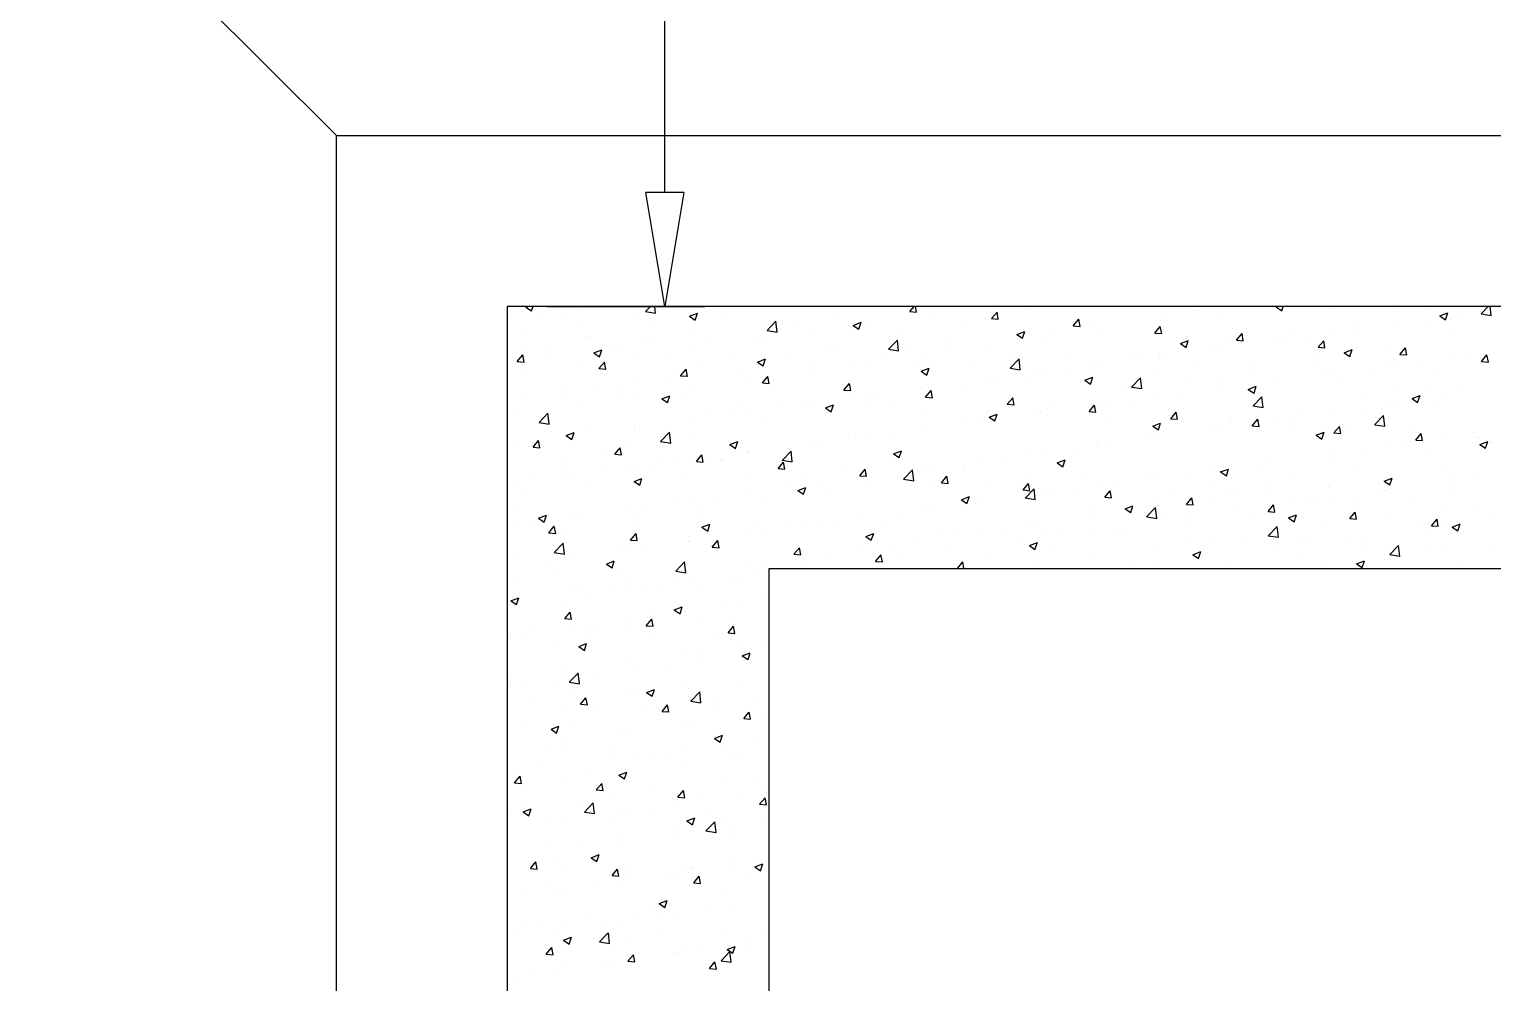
# Model space of a CAD drawing. Header units: millimetres. Extents: x 331487 to 517269, y 198509 to 399936.
# Drawn here: x 421155 to 422440, y 327115 to 327952 of the extents above; entities that cross this region are included whole.
import ezdxf

# ---------------------------------------------------------------- set-up
doc = ezdxf.new("R2010")
doc.units = ezdxf.units.MM
doc.header["$MEASUREMENT"] = 0
doc.layers.add('COLUMN', color=6, linetype='Continuous')
doc.layers.add('FOOTING', color=5, linetype='Continuous')

# ---------------------------------------------------------------- blocks, each defined once
blk = doc.blocks.new('_ClosedBlank')
at = {"color": 0, "linetype": 'ByBlock', "lineweight": -2}
for p, q in [((-1, 0.167), (0, 0)), ((-1, 0.167), (-1, -0.167)), ((0, 0), (-1, -0.167))]:
    blk.add_line(p, q, dxfattribs=at)

msp = doc.modelspace()

# ---------------------------------------------------------------- linework, layer by layer
at = {"layer": 'COLUMN'}
for p, q in [((426064.3, 327708.5), (421574.3, 327708.5)), ((421574.3, 327708.5), (421574.3, 324818.5)), ((421804.3, 324818.5), (421804.3, 327478.5)), ((421804.3, 327478.5), (423704.3, 327478.5))]:
    msp.add_line(p, q, dxfattribs=at)
at = {"layer": 'COLUMN', "color": 2, "linetype": 'Continuous'}
for p, q in [((421590.7, 327707.9), (421592.4, 327708.5)), ((421590.7, 327707.9), (421595.7, 327704.5)), ((421595.7, 327704.5), (421597, 327708.5)), ((421601.3, 327700.8), (421601.3, 327700.8)), ((421622.5, 327702.2), (421622.5, 327702.2)), ((421639.2, 327705.8), (421639.2, 327705.8)), ((421689.6, 327699.6), (421689.6, 327699.6)), ((421695.8, 327703.9), (421700.3, 327708.5)), ((421695.8, 327703.9), (421704.7, 327702.5)), ((421704.7, 327702.5), (421704, 327708.5)), ((421734.4, 327699.9), (421741.4, 327702.5)), ((421734.4, 327699.9), (421739.4, 327696.5)), ((421739.4, 327696.5), (421741.4, 327702.5)), ((421740.9, 327706.6), (421740.9, 327706.6)), ((421763.1, 327700.2), (421763.1, 327700.2)), ((421865, 327699.6), (421865, 327699.6)), ((421927.9, 327704), (421931.7, 327708.5)), ((421927.9, 327704), (421933.9, 327703.4)), ((421928.2, 327707.9), (421928.2, 327707.9)), ((421933.9, 327703.4), (421933, 327708.5)), ((421944, 327700.7), (421944, 327700.7)), ((421995.9, 327708.2), (421995.9, 327708.2)), ((421999.7, 327697.7), (422004.5, 327703.4)), ((422005.6, 327697.2), (422004.5, 327703.4)), ((422034.6, 327705.3), (422034.6, 327705.3)), ((422154, 327701.6), (422154, 327701.6)), ((422179, 327704.9), (422179, 327704.9)), ((422199.9, 327702.9), (422199.9, 327702.9)), ((422249.6, 327708.1), (422250.7, 327708.5)), ((422249.6, 327708.1), (422254.5, 327704.7)), ((422254.5, 327704.7), (422255.8, 327708.5)), ((422302, 327706.5), (422302, 327706.5)), ((422355.4, 327704.2), (422355.4, 327704.2)), ((422380.3, 327705.7), (422380.3, 327705.7)), ((422393.3, 327700.1), (422400.3, 327702.8)), ((422393.3, 327700.1), (422398.3, 327696.7)), ((422398.3, 327696.7), (422400.3, 327702.8)), ((422408.8, 327701.9), (422408.8, 327701.9)), ((422429.6, 327702), (422435.9, 327708.5)), ((422429.6, 327702), (422438.5, 327700.6)), ((422438.5, 327700.6), (422437.6, 327708.5)), ((421576.3, 327697.5), (421576.3, 327697.5)), ((421637.6, 327692.1), (421637.6, 327692.1)), ((421704.8, 327690.2), (421704.8, 327690.2)), ((421802.1, 327691.3), (421802.1, 327691.3)), ((421802.5, 327687.3), (421810.3, 327695.4)), ((421802.5, 327687.3), (421811.4, 327685.9)), ((421811.4, 327685.9), (421810.3, 327695.4)), ((421827.2, 327694.6), (421827.2, 327694.6)), ((421842.1, 327687.2), (421842.1, 327687.2)), ((421878.1, 327691.8), (421885.1, 327694.5)), ((421878.1, 327691.8), (421883.1, 327688.5)), ((421883.1, 327688.5), (421885.1, 327694.5)), ((421893.5, 327694.3), (421893.5, 327694.3)), ((421976.2, 327695.3), (421976.2, 327695.3)), ((421999.7, 327697.7), (422005.6, 327697.2)), ((422021.8, 327683.8), (422028.8, 327686.5)), ((422026.8, 327680.5), (422028.8, 327686.5)), ((422053, 327688.3), (422053, 327688.3)), ((422071.4, 327691.4), (422076.2, 327697.2)), ((422071.4, 327691.4), (422077.4, 327690.9)), ((422077.4, 327690.9), (422076.2, 327697.2)), ((422090.9, 327693.3), (422090.9, 327693.3)), ((422096.6, 327688.3), (422096.6, 327688.3)), ((422143.1, 327685.1), (422147.9, 327690.9)), ((422149.1, 327684.6), (422147.9, 327690.9)), ((422148.5, 327695.8), (422148.5, 327695.8)), ((422316.7, 327687.1), (422316.7, 327687.1)), ((422322, 327695.7), (422322, 327695.7)), ((422352.4, 327690.5), (422352.4, 327690.5)), ((422379.8, 327695.4), (422379.8, 327695.4)), ((422402.9, 327696.9), (422402.9, 327696.9)), ((422404.9, 327698.7), (422404.9, 327698.7)), ((421587.1, 327685.7), (421587.1, 327685.7)), ((421588.6, 327684.7), (421588.6, 327684.7)), ((421642, 327682.4), (421642, 327682.4)), ((421646.5, 327680.2), (421646.5, 327680.2)), ((421676.1, 327674.7), (421676.1, 327674.7)), ((421695.3, 327680.2), (421695.3, 327680.2)), ((421701.1, 327678), (421701.1, 327678)), ((421739, 327683), (421739, 327683)), ((421748.7, 327677.9), (421748.7, 327677.9)), ((421790.2, 327679.7), (421790.2, 327679.7)), ((421802.1, 327675.7), (421802.1, 327675.7)), ((421859.6, 327675.2), (421859.6, 327675.2)), ((421909.2, 327670.8), (421917, 327678.9)), ((421918.1, 327669.4), (421917, 327678.9)), ((421917.9, 327685.2), (421917.9, 327685.2)), ((421964.8, 327676.7), (421964.8, 327676.7)), ((421994.7, 327674.9), (421994.7, 327674.9)), ((422021.8, 327683.8), (422026.8, 327680.5)), ((422027.9, 327685), (422027.9, 327685)), ((422046.1, 327681.9), (422046.1, 327681.9)), ((422143.1, 327685.1), (422149.1, 327684.6)), ((422165.5, 327675.8), (422172.6, 327678.5)), ((422165.5, 327675.8), (422170.5, 327672.5)), ((422170.5, 327672.5), (422172.5, 327678.5)), ((422205.4, 327675.6), (422205.4, 327675.6)), ((422214.8, 327678.9), (422219.7, 327684.6)), ((422214.8, 327678.9), (422220.8, 327678.3)), ((422220.8, 327678.3), (422219.7, 327684.6)), ((422249.2, 327676), (422249.2, 327676)), ((422253.8, 327678.8), (422253.8, 327678.8)), ((422263.7, 327685.6), (422263.7, 327685.6)), ((422278.8, 327682.1), (422278.8, 327682.1)), ((422286.6, 327672.6), (422291.4, 327678.3)), ((422292.5, 327672.1), (422291.4, 327678.3)), ((422301.1, 327683.5), (422301.1, 327683.5)), ((422346, 327673.7), (422346, 327673.7)), ((422404.3, 327683.7), (422404.3, 327683.7)), ((421575, 327661.4), (421575, 327661.4)), ((421583.2, 327660.1), (421588, 327665.9)), ((421589.2, 327659.6), (421588, 327665.9)), ((421588.1, 327670.2), (421588.1, 327670.2)), ((421609.7, 327671.2), (421609.7, 327671.2)), ((421612.9, 327666.4), (421612.9, 327666.4)), ((421650.4, 327667.6), (421657.4, 327670.3)), ((421650.4, 327667.6), (421655.4, 327664.2)), ((421655.4, 327664.2), (421657.4, 327670.3)), ((421663, 327669), (421663, 327669)), ((421688.3, 327666.3), (421688.3, 327666.3)), ((421716.4, 327666.7), (421716.4, 327666.7)), ((421739.7, 327673.3), (421739.7, 327673.3)), ((421769.8, 327664.5), (421769.8, 327664.5)), ((421794.1, 327659.6), (421801.1, 327662.3)), ((421799.1, 327656.2), (421801.1, 327662.3)), ((421801.3, 327665.2), (421801.3, 327665.2)), ((421823.2, 327662.2), (421823.2, 327662.2)), ((421855.5, 327673.4), (421855.5, 327673.4)), ((421892.3, 327661), (421892.3, 327661)), ((421901.9, 327668.4), (421901.9, 327668.4)), ((421908.9, 327671.1), (421908.9, 327671.1)), ((421909.3, 327670.8), (421918.1, 327669.4)), ((421926.9, 327671.7), (421926.9, 327671.7)), ((421942.8, 327667.4), (421942.8, 327667.4)), ((421962.3, 327668.9), (421962.3, 327668.9)), ((422015.6, 327666.6), (422015.6, 327666.6)), ((422016, 327654.2), (422023.8, 327662.3)), ((422024.9, 327652.8), (422023.8, 327662.3)), ((422069, 327664.4), (422069, 327664.4)), ((422122.4, 327662.1), (422122.4, 327662.1)), ((422127.7, 327662.2), (422127.7, 327662.2)), ((422147.1, 327665.6), (422147.1, 327665.6)), ((422147.3, 327662.5), (422147.3, 327662.5)), ((422152.7, 327665.5), (422152.7, 327665.5)), ((422190.6, 327670.5), (422190.6, 327670.5)), ((422198.6, 327669.6), (422198.6, 327669.6)), ((422286.6, 327672.6), (422292.5, 327672.1)), ((422287.7, 327663.7), (422287.7, 327663.7)), ((422309.3, 327667.8), (422316.3, 327670.5)), ((422309.3, 327667.8), (422314.2, 327664.5)), ((422314.2, 327664.5), (422316.3, 327670.5)), ((422358.3, 327666.3), (422363.1, 327672.1)), ((422358.3, 327666.3), (422364.3, 327665.8)), ((422364.3, 327665.8), (422363.1, 327672.1)), ((422401.7, 327663.6), (422401.7, 327663.6)), ((422416.4, 327664.2), (422416.4, 327664.2)), ((422430, 327660), (422434.8, 327665.8)), ((422436, 327659.5), (422434.8, 327665.8)), ((421583.2, 327660.1), (421589.2, 327659.6)), ((421585.9, 327652.4), (421585.9, 327652.4)), ((421636.4, 327658.8), (421636.4, 327658.8)), ((421654.9, 327653.9), (421659.7, 327659.6)), ((421654.9, 327653.9), (421660.9, 327653.3)), ((421660.9, 327653.3), (421659.7, 327659.6)), ((421726.6, 327647.6), (421731.4, 327653.3)), ((421732.6, 327647), (421731.4, 327653.3)), ((421743, 327655.2), (421743, 327655.2)), ((421775.8, 327651.8), (421775.8, 327651.8)), ((421794.1, 327659.6), (421799.1, 327656.2)), ((421800.9, 327655.1), (421800.9, 327655.1)), ((421838.7, 327660.1), (421838.7, 327660.1)), ((421840.9, 327653.9), (421840.9, 327653.9)), ((421876.6, 327660), (421876.6, 327660)), ((421930, 327657.7), (421930, 327657.7)), ((421937.8, 327651.6), (421944.8, 327654.3)), ((421937.8, 327651.6), (421942.8, 327648.2)), ((421942.8, 327648.2), (421944.8, 327654.3)), ((421983.3, 327655.5), (421983.3, 327655.5)), ((422016, 327654.2), (422024.9, 327652.8)), ((422026.7, 327648.9), (422026.7, 327648.9)), ((422036.7, 327653.2), (422036.7, 327653.2)), ((422044.8, 327648.6), (422044.8, 327648.6)), ((422064.5, 327653.9), (422064.5, 327653.9)), ((422088.7, 327655.6), (422088.7, 327655.6)), ((422090.1, 327650.9), (422090.1, 327650.9)), ((422095.4, 327655), (422095.4, 327655)), ((422143.5, 327648.7), (422143.5, 327648.7)), ((422175.8, 327659.9), (422175.8, 327659.9)), ((422229.2, 327657.6), (422229.2, 327657.6)), ((422229.3, 327653.7), (422229.3, 327653.7)), ((422282.5, 327655.4), (422282.5, 327655.4)), ((422299.9, 327650.2), (422299.9, 327650.2)), ((422335.9, 327653.1), (422335.9, 327653.1)), ((422351.2, 327657.2), (422351.2, 327657.2)), ((422353.5, 327655.9), (422353.5, 327655.9)), ((422378.6, 327659.2), (422378.6, 327659.2)), ((422389.3, 327650.8), (422389.3, 327650.8)), ((422430, 327660), (422436, 327659.5)), ((421626.3, 327635.2), (421626.3, 327635.2)), ((421649.8, 327635.3), (421649.8, 327635.3)), ((421674.8, 327638.5), (421674.8, 327638.5)), ((421684.6, 327645.2), (421684.6, 327645.2)), ((421712.7, 327643.5), (421712.7, 327643.5)), ((421726.6, 327647.6), (421732.6, 327647.1)), ((421738.5, 327640), (421738.5, 327640)), ((421789, 327646.4), (421789, 327646.4)), ((421798.4, 327641.3), (421803.2, 327647)), ((421798.4, 327641.3), (421804.3, 327640.8)), ((421804.3, 327640.8), (421803.2, 327647)), ((421870.1, 327635), (421874.9, 327640.8)), ((421870.1, 327635), (421876.1, 327634.5)), ((421876.1, 327634.5), (421874.9, 327640.8)), ((421938.5, 327637.3), (421938.5, 327637.3)), ((421972.1, 327635.6), (421972.1, 327635.6)), ((421993.5, 327641.6), (421993.5, 327641.6)), ((422001.6, 327645.6), (422001.6, 327645.6)), ((422030.4, 327645.6), (422030.4, 327645.6)), ((422081.5, 327643.6), (422088.5, 327646.3)), ((422081.5, 327643.6), (422086.5, 327640.2)), ((422086.5, 327640.2), (422088.5, 327646.3)), ((422122.7, 327637.7), (422130.5, 327645.8)), ((422122.7, 327637.7), (422131.6, 327636.3)), ((422131.6, 327636.3), (422130.5, 327645.8)), ((422171, 327643.7), (422171, 327643.7)), ((422196.9, 327646.4), (422196.9, 327646.4)), ((422197.4, 327636.3), (422197.4, 327636.3)), ((422225.2, 327635.6), (422232.2, 327638.3)), ((422225.2, 327635.6), (422230.2, 327632.2)), ((422227.5, 327639.4), (422227.5, 327639.4)), ((422230.2, 327632.2), (422232.2, 327638.3)), ((422247.9, 327642.7), (422247.9, 327642.7)), ((422250.2, 327644.2), (422250.2, 327644.2)), ((422252.5, 327642.6), (422252.5, 327642.6)), ((422290.4, 327647.6), (422290.4, 327647.6)), ((422303.6, 327641.9), (422303.6, 327641.9)), ((422357, 327639.7), (422357, 327639.7)), ((422384.2, 327638.7), (422384.2, 327638.7)), ((422410.4, 327637.4), (422410.4, 327637.4)), ((421586.6, 327626.9), (421586.6, 327626.9)), ((421622.1, 327631.6), (421622.1, 327631.6)), ((421635.2, 327625.5), (421635.2, 327625.5)), ((421675.4, 327629.3), (421675.4, 327629.3)), ((421687.1, 327633), (421687.1, 327633)), ((421710.1, 327627.3), (421717.1, 327630)), ((421710.1, 327627.3), (421715.1, 327624)), ((421715.1, 327624), (421717.1, 327630)), ((421728.8, 327627.1), (421728.8, 327627.1)), ((421782.2, 327624.8), (421782.2, 327624.8)), ((421835.6, 327622.6), (421835.6, 327622.6)), ((421875.6, 327629), (421875.6, 327629)), ((421891.1, 327627.7), (421891.1, 327627.7)), ((421900.6, 327632.3), (421900.6, 327632.3)), ((421913.8, 327625.6), (421913.8, 327625.6)), ((421941.6, 327634.1), (421941.6, 327634.1)), ((421941.8, 327628.8), (421946.6, 327634.5)), ((421941.8, 327628.8), (421947.8, 327628.2)), ((421947.8, 327628.2), (421946.6, 327634.5)), ((422013.5, 327622.5), (422018.4, 327628.2)), ((422013.5, 327622.5), (422019.5, 327622)), ((422019.5, 327621.9), (422018.4, 327628.2)), ((422054.4, 327623.6), (422054.4, 327623.6)), ((422101.4, 327622.8), (422101.4, 327622.8)), ((422112.7, 327633.7), (422112.7, 327633.7)), ((422126.4, 327626.1), (422126.4, 327626.1)), ((422146.1, 327629.2), (422146.1, 327629.2)), ((422164.3, 327631), (422164.3, 327631)), ((422229.4, 327621.1), (422237.2, 327629.2)), ((422238.3, 327619.7), (422237.2, 327629.2)), ((422325.9, 327628.7), (422325.9, 327628.7)), ((422350, 327623.9), (422350, 327623.9)), ((422369, 327627.6), (422376, 327630.2)), ((422369, 327627.6), (422373.9, 327624.2)), ((422373.9, 327624.2), (422376, 327630.2)), ((422390.1, 327624.8), (422390.1, 327624.8)), ((422400.5, 327630.3), (422400.5, 327630.3)), ((421584.7, 327619.1), (421584.7, 327619.1)), ((421602.3, 327606.5), (421610.1, 327614.6)), ((421611.2, 327605.1), (421610.1, 327614.6)), ((421749.5, 327612.4), (421749.5, 327612.4)), ((421774.6, 327615.7), (421774.6, 327615.7)), ((421787.8, 327613.2), (421787.8, 327613.2)), ((421812.4, 327620.7), (421812.4, 327620.7)), ((421839.7, 327620.6), (421839.7, 327620.6)), ((421853.8, 327619.3), (421860.8, 327622)), ((421853.8, 327619.3), (421858.8, 327616)), ((421855.5, 327615.6), (421855.5, 327615.6)), ((421858.8, 327616), (421860.8, 327622)), ((421889, 327620.3), (421889, 327620.3)), ((421942.4, 327618.1), (421942.4, 327618.1)), ((421995.7, 327615.8), (421995.7, 327615.8)), ((421996.1, 327613.6), (421996.1, 327613.6)), ((421997.5, 327611.3), (422004.5, 327614)), ((421997.5, 327611.3), (422002.5, 327608)), ((422000.4, 327609.5), (422000.4, 327609.5)), ((422002.5, 327608), (422004.5, 327614)), ((422038.2, 327614.4), (422038.2, 327614.4)), ((422043.6, 327615.3), (422043.6, 327615.3)), ((422049.1, 327613.6), (422049.1, 327613.6)), ((422085.3, 327616.2), (422090.1, 327621.9)), ((422085.3, 327616.2), (422091.2, 327615.7)), ((422091.2, 327615.7), (422090.1, 327621.9)), ((422094.1, 327621.7), (422094.1, 327621.7)), ((422102.5, 327611.3), (422102.5, 327611.3)), ((422157, 327609.9), (422161.8, 327615.7)), ((422157, 327609.9), (422163, 327609.4)), ((422163, 327609.4), (422161.8, 327615.7)), ((422228.7, 327603.7), (422233.5, 327609.4)), ((422229.4, 327621.1), (422238.3, 327619.7)), ((422234.7, 327603.1), (422233.5, 327609.4)), ((422246.7, 327609.4), (422246.7, 327609.4)), ((422267.5, 327618.7), (422267.5, 327618.7)), ((422298.7, 327616.9), (422298.7, 327616.9)), ((422327.2, 327616.5), (422327.2, 327616.5)), ((422336.1, 327604.6), (422343.9, 327612.7)), ((422345, 327603.2), (422343.9, 327612.7)), ((422352.2, 327619.8), (422352.2, 327619.8)), ((421602.3, 327606.5), (421611.2, 327605.1)), ((421626.1, 327595.1), (421633.1, 327597.8)), ((421631, 327591.7), (421633.1, 327597.8)), ((421648.5, 327599.1), (421648.5, 327599.1)), ((421685.9, 327599.7), (421685.9, 327599.7)), ((421686.4, 327604.1), (421686.4, 327604.1)), ((421709.1, 327589.9), (421716.8, 327598)), ((421718, 327588.5), (421716.9, 327598)), ((421737.3, 327606.7), (421737.3, 327606.7)), ((421797.2, 327605.6), (421797.2, 327605.6)), ((421912.2, 327597.8), (421912.2, 327597.8)), ((421937.8, 327603.6), (421937.8, 327603.6)), ((421940.3, 327600.8), (421940.3, 327600.8)), ((421975.3, 327606.2), (421975.3, 327606.2)), ((421992.3, 327608.3), (421992.3, 327608.3)), ((422141.2, 327603.3), (422148.2, 327606)), ((422141.2, 327603.3), (422146.2, 327600)), ((422146.2, 327600), (422148.2, 327606)), ((422150.9, 327598.7), (422150.9, 327598.7)), ((422155.9, 327609), (422155.9, 327609)), ((422196.2, 327603), (422196.2, 327603)), ((422201.2, 327599.9), (422201.2, 327599.9)), ((422209.2, 327608.7), (422209.2, 327608.7)), ((422209.3, 327606.8), (422209.3, 327606.8)), ((422226.2, 327603.2), (422226.2, 327603.2)), ((422228.7, 327603.7), (422234.7, 327603.1)), ((422262.7, 327604.5), (422262.7, 327604.5)), ((422264.1, 327608.2), (422264.1, 327608.2)), ((422284.9, 327595.3), (422291.9, 327598)), ((422289.9, 327592), (422291.9, 327598)), ((422300.4, 327597.4), (422305.3, 327603.1)), ((422300.4, 327597.4), (422306.4, 327596.9)), ((422306.4, 327596.8), (422305.3, 327603.1)), ((422316, 327602.3), (422316, 327602.3)), ((422336.2, 327604.6), (422345, 327603.2)), ((422369.4, 327600), (422369.4, 327600)), ((422372.2, 327591.1), (422377, 327596.8)), ((422378.1, 327590.6), (422377, 327596.8)), ((422399.3, 327597), (422399.3, 327597)), ((422422.8, 327597.8), (422422.8, 327597.8)), ((421583.5, 327585.8), (421583.5, 327585.8)), ((421597.1, 327584.9), (421601.9, 327590.7)), ((421597.1, 327584.9), (421603, 327584.4)), ((421603, 327584.4), (421601.9, 327590.6)), ((421623.5, 327595.8), (421623.5, 327595.8)), ((421626.1, 327595.1), (421631, 327591.7)), ((421634, 327592.2), (421634, 327592.2)), ((421668.8, 327578.6), (421673.6, 327584.4)), ((421674.8, 327578.1), (421673.6, 327584.4)), ((421680.5, 327585.5), (421680.5, 327585.5)), ((421709.1, 327589.9), (421718, 327588.5)), ((421738.8, 327595.5), (421738.8, 327595.5)), ((421769.8, 327587.1), (421776.8, 327589.8)), ((421769.8, 327587.1), (421774.7, 327583.7)), ((421774.7, 327583.7), (421776.8, 327589.8)), ((421821.1, 327583.6), (421821.1, 327583.6)), ((421838.5, 327587.4), (421838.5, 327587.4)), ((421849.3, 327589.6), (421849.3, 327589.6)), ((421874.3, 327592.9), (421874.3, 327592.9)), ((421879.4, 327593.6), (421879.4, 327593.6)), ((421889.8, 327594.4), (421889.8, 327594.4)), ((422092.6, 327588.6), (422092.6, 327588.6)), ((422092.9, 327588.5), (422092.9, 327588.5)), ((422100.1, 327586.6), (422100.1, 327586.6)), ((422138, 327591.6), (422138, 327591.6)), ((422144.9, 327596), (422144.9, 327596)), ((422284.9, 327595.3), (422289.9, 327592)), ((422297.4, 327583.6), (422297.4, 327583.6)), ((422348.8, 327590.6), (422348.8, 327590.6)), ((422363.8, 327585.3), (422363.8, 327585.3)), ((422372.2, 327591.1), (422378.1, 327590.6)), ((422427, 327593.7), (422427, 327593.7)), ((422428.6, 327587.3), (422435.6, 327590)), ((422428.6, 327587.3), (422433.6, 327583.9)), ((422433.6, 327583.9), (422435.6, 327590)), ((422438.4, 327589), (422438.4, 327589)), ((421602.6, 327580.5), (421602.6, 327580.5)), ((421622.2, 327575.5), (421622.2, 327575.5)), ((421656, 327578.2), (421656, 327578.2)), ((421668.8, 327578.6), (421674.8, 327578.1)), ((421709.4, 327576), (421709.4, 327576)), ((421723.2, 327573), (421723.2, 327573)), ((421736, 327573.5), (421736, 327573.5)), ((421740.5, 327572.4), (421745.3, 327578.1)), ((421740.5, 327572.4), (421746.5, 327571.8)), ((421746.5, 327571.8), (421745.3, 327578.1)), ((421748.2, 327576.3), (421748.2, 327576.3)), ((421762.7, 327573.7), (421762.7, 327573.7)), ((421762.8, 327573.6), (421762.8, 327573.6)), ((421786.1, 327581.2), (421786.1, 327581.2)), ((421786.6, 327579.9), (421786.6, 327579.9)), ((421812.2, 327566.1), (421817, 327571.8)), ((421815.8, 327573.3), (421823.6, 327581.5)), ((421815.8, 327573.4), (421824.7, 327572)), ((421816.1, 327571.5), (421816.1, 327571.5)), ((421818.2, 327565.6), (421817, 327571.8)), ((421824.7, 327572), (421823.6, 327581.5)), ((421913.5, 327579.1), (421920.5, 327581.8)), ((421913.5, 327579.1), (421918.5, 327575.7)), ((421918.5, 327575.7), (421920.5, 327581.8)), ((421991.1, 327575), (421991.1, 327575)), ((422011.9, 327575), (422011.9, 327575)), ((422034.3, 327578.6), (422034.3, 327578.6)), ((422042.4, 327582.1), (422042.4, 327582.1)), ((422057.2, 327571.1), (422064.2, 327573.8)), ((422057.2, 327571.1), (422062.2, 327567.7)), ((422062.2, 327567.7), (422064.2, 327573.8)), ((422075.1, 327583.3), (422075.1, 327583.3)), ((422245.5, 327576.1), (422245.5, 327576.1)), ((422300.9, 327577.1), (422300.9, 327577.1)), ((422325.9, 327580.4), (422325.9, 327580.4)), ((422380, 327579), (422380, 327579)), ((421622.2, 327559.7), (421622.2, 327559.7)), ((421623.7, 327567.1), (421623.7, 327567.1)), ((421632.8, 327558.9), (421632.8, 327558.9)), ((421660.1, 327564.7), (421660.1, 327564.7)), ((421677.1, 327564.8), (421677.1, 327564.8)), ((421684.7, 327566.4), (421684.7, 327566.4)), ((421704.5, 327563.6), (421704.5, 327563.6)), ((421730.4, 327562.6), (421730.4, 327562.6)), ((421783.8, 327560.3), (421783.8, 327560.3)), ((421812.2, 327566.1), (421818.2, 327565.6)), ((421837.2, 327558), (421837.2, 327558)), ((421869.5, 327569.2), (421869.5, 327569.2)), ((421884, 327559.8), (421888.8, 327565.6)), ((421884, 327559.8), (421889.9, 327559.3)), ((421885.9, 327558.4), (421885.9, 327558.4)), ((421888.6, 327561.1), (421888.6, 327561.1)), ((421889.9, 327559.3), (421888.8, 327565.5)), ((421917.6, 327558.6), (421917.6, 327558.6)), ((421922.5, 327556.8), (421930.3, 327564.9)), ((421922.9, 327567), (421922.9, 327567)), ((421931.4, 327555.4), (421930.3, 327564.9)), ((421939.1, 327567.5), (421939.1, 327567.5)), ((421949, 327566.7), (421949, 327566.7)), ((421955.7, 327553.5), (421960.5, 327559.3)), ((421961.7, 327553), (421960.5, 327559.3)), ((421974.1, 327570), (421974.1, 327570)), ((421975.9, 327568.6), (421975.9, 327568.6)), ((421976.3, 327564.7), (421976.3, 327564.7)), ((422029.6, 327562.5), (422029.6, 327562.5)), ((422083, 327560.2), (422083, 327560.2)), ((422136.4, 327557.9), (422136.4, 327557.9)), ((422143.6, 327562.7), (422143.6, 327562.7)), ((422174.8, 327560.5), (422174.8, 327560.5)), ((422195, 327569.7), (422195, 327569.7)), ((422199.9, 327563.8), (422199.9, 327563.8)), ((422200.9, 327563.1), (422207.9, 327565.7)), ((422200.9, 327563.1), (422205.9, 327559.7)), ((422205.9, 327559.7), (422207.9, 327565.7)), ((422237.8, 327568.8), (422237.8, 327568.8)), ((422263.4, 327559), (422263.4, 327559)), ((422321.7, 327569), (422321.7, 327569)), ((422398.1, 327563.8), (422398.1, 327563.8)), ((421582.3, 327552.5), (421582.3, 327552.5)), ((421597.1, 327556.4), (421597.1, 327556.4)), ((421646.2, 327553.6), (421646.2, 327553.6)), ((421685.7, 327554.8), (421692.7, 327557.5)), ((421685.7, 327554.8), (421690.7, 327551.5)), ((421690.7, 327551.5), (421692.7, 327557.5)), ((421785.3, 327546.6), (421785.3, 327546.6)), ((421823, 327550.1), (421823, 327550.1)), ((421829.5, 327546.8), (421836.5, 327549.5)), ((421829.5, 327546.8), (421834.4, 327543.5)), ((421834.4, 327543.5), (421836.5, 327549.5)), ((421837.3, 327554.1), (421837.3, 327554.1)), ((421848, 327553.4), (421848, 327553.4)), ((421859.3, 327548.6), (421859.3, 327548.6)), ((421890.6, 327555.8), (421890.6, 327555.8)), ((421922.5, 327556.8), (421931.4, 327555.4)), ((421944, 327553.5), (421944, 327553.5)), ((421955.7, 327553.5), (421961.7, 327553)), ((421997.4, 327551.3), (421997.4, 327551.3)), ((422027.4, 327547.3), (422032.2, 327553)), ((422027.4, 327547.3), (422033.4, 327546.7)), ((422029.2, 327540.2), (422037, 327548.4)), ((422033.4, 327546.7), (422032.2, 327553)), ((422038.1, 327538.9), (422037, 327548.4)), ((422041.2, 327548.8), (422041.2, 327548.8)), ((422050.7, 327549), (422050.7, 327549)), ((422073.8, 327547.2), (422073.8, 327547.2)), ((422091.7, 327555.2), (422091.7, 327555.2)), ((422099.1, 327541), (422104, 327546.7)), ((422105.1, 327540.5), (422104, 327546.7)), ((422104.1, 327546.8), (422104.1, 327546.8)), ((422111.7, 327552.2), (422111.7, 327552.2)), ((422189.8, 327555.7), (422189.8, 327555.7)), ((422205.1, 327549), (422205.1, 327549)), ((422243.2, 327553.4), (422243.2, 327553.4)), ((422296.2, 327550.3), (422296.2, 327550.3)), ((422296.6, 327551.2), (422296.6, 327551.2)), ((422337.5, 327545.9), (422337.5, 327545.9)), ((422344.6, 327555), (422351.6, 327557.7)), ((422344.6, 327555), (422349.6, 327551.7)), ((422345.7, 327547.1), (422345.7, 327547.1)), ((422347.6, 327557.4), (422347.6, 327557.4)), ((422349.6, 327551.7), (422351.6, 327557.7)), ((422349.9, 327548.9), (422349.9, 327548.9)), ((422400.7, 327554.2), (422400.7, 327554.2)), ((422403.3, 327546.7), (422403.3, 327546.7)), ((422404, 327557.1), (422404, 327557.1)), ((422425.7, 327557.5), (422425.7, 327557.5)), ((421587.8, 327543.6), (421587.8, 327543.6)), ((421683.5, 327533.1), (421683.5, 327533.1)), ((421696.9, 327533.5), (421696.9, 327533.5)), ((421721.9, 327536.8), (421721.9, 327536.8)), ((421734.8, 327540.2), (421734.8, 327540.2)), ((421759.8, 327541.8), (421759.8, 327541.8)), ((421801, 327538.6), (421801, 327538.6)), ((421937.9, 327534.2), (421937.9, 327534.2)), ((421973.2, 327538.8), (421980.2, 327541.5)), ((421973.2, 327538.8), (421978.1, 327535.5)), ((421978.1, 327535.5), (421980.2, 327541.5)), ((421985.6, 327535.6), (421985.6, 327535.6)), ((421989.9, 327541.7), (421989.9, 327541.7)), ((422029.2, 327540.3), (422038.1, 327538.9)), ((422048.8, 327543.9), (422048.8, 327543.9)), ((422099.1, 327541), (422105.1, 327540.5)), ((422116.9, 327530.8), (422123.9, 327533.5)), ((422121.9, 327527.4), (422123.9, 327533.5)), ((422146.8, 327539), (422146.8, 327539)), ((422157.5, 327544.5), (422157.5, 327544.5)), ((422170.9, 327534.7), (422175.7, 327540.5)), ((422170.9, 327534.7), (422176.8, 327534.2)), ((422176.8, 327534.2), (422175.7, 327540.4)), ((422193.8, 327536.4), (422193.8, 327536.4)), ((422210.9, 327542.3), (422210.9, 327542.3)), ((422242.6, 327528.4), (422247.4, 327534.2)), ((422244.3, 327542.8), (422244.3, 327542.8)), ((422248.6, 327527.9), (422247.4, 327534.2)), ((422264.3, 327540), (422264.3, 327540)), ((422274.6, 327537.6), (422274.6, 327537.6)), ((422287.4, 327537.1), (422287.4, 327537.1)), ((422299.6, 327540.9), (422299.6, 327540.9)), ((422317.6, 327537.7), (422317.6, 327537.7)), ((422371, 327535.5), (422371, 327535.5)), ((422424.4, 327533.2), (422424.4, 327533.2)), ((421581, 327519.2), (421581, 327519.2)), ((421582.7, 327529.7), (421582.7, 327529.7)), ((421595.9, 327520.2), (421595.9, 327520.2)), ((421601.7, 327522.6), (421608.7, 327525.3)), ((421601.7, 327522.6), (421606.7, 327519.2)), ((421606.7, 327519.2), (421608.7, 327525.3)), ((421631.5, 327525.6), (421631.5, 327525.6)), ((421633.7, 327525.2), (421633.7, 327525.2)), ((421636.1, 327527.4), (421636.1, 327527.4)), ((421689.5, 327525.2), (421689.5, 327525.2)), ((421742.7, 327528.6), (421742.7, 327528.6)), ((421742.8, 327522.9), (421742.8, 327522.9)), ((421796.2, 327520.6), (421796.2, 327520.6)), ((421836.1, 327520.8), (421836.1, 327520.8)), ((421887.4, 327527.8), (421887.4, 327527.8)), ((421922.7, 327527.3), (421922.7, 327527.3)), ((421947.8, 327530.6), (421947.8, 327530.6)), ((422088.5, 327529), (422088.5, 327529)), ((422090.5, 327521.9), (422090.5, 327521.9)), ((422116.9, 327530.8), (422121.9, 327527.4)), ((422135.9, 327523.7), (422143.7, 327531.8)), ((422136, 327523.7), (422144.9, 327522.3)), ((422142.4, 327529.4), (422142.4, 327529.4)), ((422144.9, 327522.3), (422143.8, 327531.8)), ((422148.5, 327521), (422148.5, 327521)), ((422173.6, 327524.3), (422173.6, 327524.3)), ((422211.4, 327529.3), (422211.4, 327529.3)), ((422229.1, 327527), (422229.1, 327527)), ((422242.6, 327528.4), (422248.6, 327527.9)), ((422260.6, 327522.8), (422267.6, 327525.5)), ((422260.6, 327522.8), (422265.6, 327519.4)), ((422265.6, 327519.4), (422267.6, 327525.5)), ((422314.3, 327522.2), (422319.1, 327527.9)), ((422314.3, 327522.2), (422320.3, 327521.6)), ((422320.3, 327521.6), (422319.1, 327527.9)), ((422346.4, 327524.1), (422346.4, 327524.1)), ((422386, 327515.9), (422390.9, 327521.6)), ((422392, 327515.4), (422390.9, 327521.6)), ((422396.9, 327530.5), (422396.9, 327530.5)), ((422437.3, 327523.1), (422437.3, 327523.1)), ((421610.9, 327509.7), (421615.7, 327515.4)), ((421610.9, 327509.7), (421616.9, 327509.2)), ((421616.9, 327509.2), (421615.7, 327515.4)), ((421626, 327508.6), (421626, 327508.6)), ((421682.7, 327503.4), (421687.5, 327509.2)), ((421684.4, 327518.6), (421684.4, 327518.6)), ((421688.6, 327502.9), (421687.5, 327509.2)), ((421733.6, 327506.9), (421733.6, 327506.9)), ((421745.4, 327514.6), (421752.4, 327517.3)), ((421745.4, 327514.6), (421750.4, 327511.2)), ((421750.4, 327511.2), (421752.4, 327517.3)), ((421784.1, 327513.3), (421784.1, 327513.3)), ((421796.7, 327510.7), (421796.7, 327510.7)), ((421821.7, 327514), (421821.7, 327514)), ((421849.6, 327518.4), (421849.6, 327518.4)), ((421859.6, 327519), (421859.6, 327519)), ((421889.2, 327506.6), (421896.2, 327509.2)), ((421889.2, 327506.6), (421894.1, 327503.2)), ((421894.1, 327503.2), (421896.2, 327509.2)), ((421903, 327516.1), (421903, 327516.1)), ((421956.4, 327513.9), (421956.4, 327513.9)), ((421971.8, 327509), (421971.8, 327509)), ((421988.6, 327508.4), (421988.6, 327508.4)), ((422009.8, 327511.6), (422009.8, 327511.6)), ((422030.1, 327519), (422030.1, 327519)), ((422040, 327515.5), (422040, 327515.5)), ((422047.5, 327507.7), (422047.5, 327507.7)), ((422063.1, 327509.4), (422063.1, 327509.4)), ((422085.4, 327512.7), (422085.4, 327512.7)), ((422112.4, 327507), (422112.4, 327507)), ((422116.5, 327507.1), (422116.5, 327507.1)), ((422170.7, 327517), (422170.7, 327517)), ((422242.7, 327507.1), (422250.5, 327515.3)), ((422242.7, 327507.2), (422251.6, 327505.8)), ((422243.1, 327509.5), (422243.1, 327509.5)), ((422251.6, 327505.8), (422250.5, 327515.3)), ((422295, 327517), (422295, 327517)), ((422311.2, 327506.5), (422311.2, 327506.5)), ((422374.4, 327514.8), (422374.4, 327514.8)), ((422383.9, 327512.1), (422383.9, 327512.1)), ((422386, 327515.9), (422392, 327515.4)), ((422399.4, 327518.1), (422399.4, 327518.1)), ((422404.3, 327514.8), (422411.3, 327517.5)), ((422404.3, 327514.8), (422409.3, 327511.4)), ((422409.3, 327511.4), (422411.3, 327517.5)), ((421615.6, 327492.5), (421623.4, 327500.6)), ((421624.5, 327491.1), (421623.4, 327500.6)), ((421670.6, 327494.1), (421670.6, 327494.1)), ((421682.3, 327499.8), (421682.3, 327499.8)), ((421682.7, 327503.4), (421688.6, 327502.9)), ((421695.6, 327497.4), (421695.6, 327497.4)), ((421733.5, 327502.4), (421733.5, 327502.4)), ((421754.4, 327497.1), (421759.2, 327502.9)), ((421754.4, 327497.1), (421760.4, 327496.6)), ((421760.4, 327496.6), (421759.2, 327502.9)), ((421826.1, 327490.9), (421830.9, 327496.6)), ((421832.1, 327490.3), (421830.9, 327496.6)), ((421886.2, 327494.5), (421886.2, 327494.5)), ((421913.5, 327499), (421913.5, 327499)), ((421936.7, 327500.9), (421936.7, 327500.9)), ((421959.3, 327496.1), (421959.3, 327496.1)), ((422022.5, 327504.4), (422022.5, 327504.4)), ((422032.9, 327498.5), (422039.9, 327501.2)), ((422032.9, 327498.5), (422037.8, 327495.2)), ((422037.8, 327495.2), (422039.9, 327501.2)), ((422054.1, 327497), (422054.1, 327497)), ((422141.2, 327496.1), (422141.2, 327496.1)), ((422169.9, 327504.9), (422169.9, 327504.9)), ((422192.6, 327503.1), (422192.6, 327503.1)), ((422223.3, 327502.6), (422223.3, 327502.6)), ((422248.3, 327498.2), (422248.3, 327498.2)), ((422273.3, 327501.5), (422273.3, 327501.5)), ((422276.7, 327500.3), (422276.7, 327500.3)), ((422325.6, 327502.1), (422325.6, 327502.1)), ((422330, 327498.1), (422330, 327498.1)), ((422349.4, 327490.6), (422357.2, 327498.7)), ((422358.3, 327489.2), (422357.2, 327498.7)), ((422383.4, 327495.8), (422383.4, 327495.8)), ((422395.6, 327497.2), (422395.6, 327497.2)), ((422436.8, 327493.6), (422436.8, 327493.6)), ((421579.8, 327485.9), (421579.8, 327485.9)), ((421607.4, 327485.8), (421607.4, 327485.8)), ((421615.6, 327492.5), (421624.5, 327491.1)), ((421630.3, 327492.3), (421630.3, 327492.3)), ((421661.4, 327482.3), (421668.4, 327485)), ((421661.4, 327482.3), (421666.4, 327479)), ((421666.4, 327479), (421668.4, 327485)), ((421722.3, 327475.9), (421730.1, 327484.1)), ((421731.2, 327474.6), (421730.1, 327484.1)), ((421826.1, 327490.9), (421832.1, 327490.3)), ((421834.8, 327487.5), (421834.8, 327487.5)), ((421855.2, 327488.9), (421855.2, 327488.9)), ((421896.4, 327487.8), (421896.4, 327487.8)), ((421897.8, 327484.6), (421902.7, 327490.3)), ((421897.8, 327484.6), (421903.8, 327484.1)), ((421903.8, 327484.1), (421902.6, 327490.3)), ((421921.4, 327491.1), (421921.4, 327491.1)), ((421969.7, 327478.5), (421974.4, 327484.1)), ((421975.4, 327478.5), (421974.4, 327484.1)), ((421995.8, 327487), (421995.8, 327487)), ((422038.8, 327482.2), (422038.8, 327482.2)), ((422089.3, 327488.6), (422089.3, 327488.6)), ((422122.2, 327481.6), (422122.2, 327481.6)), ((422147.3, 327484.9), (422147.3, 327484.9)), ((422176.6, 327490.5), (422183.6, 327493.2)), ((422176.6, 327490.5), (422181.6, 327487.2)), ((422181.5, 327487.2), (422183.6, 327493.2)), ((422185.1, 327489.9), (422185.1, 327489.9)), ((422208.9, 327482), (422208.9, 327482)), ((422267.2, 327492.1), (422267.2, 327492.1)), ((422293.8, 327483.7), (422293.8, 327483.7)), ((422320.3, 327482.5), (422327.3, 327485.2)), ((422320.3, 327482.5), (422325.3, 327479.2)), ((422325.3, 327479.2), (422327.3, 327485.2)), ((422345.1, 327490.8), (422345.1, 327490.8)), ((422349.4, 327490.6), (422358.3, 327489.2)), ((422411, 327483.6), (422411, 327483.6)), ((421616.6, 327476.3), (421616.6, 327476.3)), ((421670, 327474.1), (421670, 327474.1)), ((421722.3, 327476), (421731.2, 327474.6)), ((421723.4, 327471.8), (421723.4, 327471.8)), ((421732.4, 327473.6), (421732.4, 327473.6)), ((421738.5, 327468.9), (421738.5, 327468.9)), ((421770.4, 327471.2), (421770.4, 327471.2)), ((421776.8, 327469.5), (421776.8, 327469.5)), ((421782.9, 327480), (421782.9, 327480)), ((421795.4, 327474.5), (421795.4, 327474.5)), ((421796.9, 327478.9), (421796.9, 327478.9)), ((421833.3, 327479.5), (421833.3, 327479.5)), ((422373.1, 327478.6), (422373.1, 327478.6)), ((421584.3, 327465.1), (421584.3, 327465.1)), ((421629.1, 327459.1), (421629.1, 327459.1)), ((421637.7, 327462.9), (421637.7, 327462.9)), ((421669.3, 327457.9), (421669.3, 327457.9)), ((421680.2, 327458.9), (421680.2, 327458.9)), ((421681.1, 327466.6), (421681.1, 327466.6)), ((421691.1, 327460.6), (421691.1, 327460.6)), ((421707.2, 327462.9), (421707.2, 327462.9)), ((421744.5, 327458.4), (421744.5, 327458.4)), ((421797.8, 327456.1), (421797.8, 327456.1)), ((421577.4, 327450.1), (421584.4, 327452.7)), ((421577.4, 327450.1), (421582.4, 327446.7)), ((421578.6, 327452.7), (421578.6, 327452.7)), ((421581.1, 327446.3), (421581.1, 327446.3)), ((421582.4, 327446.7), (421584.4, 327452.7)), ((421621.9, 327448.9), (421621.9, 327448.9)), ((421644.3, 327454.6), (421644.3, 327454.6)), ((421721.1, 327442.1), (421728.1, 327444.7)), ((421726.1, 327438.7), (421728.1, 327444.7)), ((421762.5, 327447), (421762.5, 327447)), ((421781.7, 327446.7), (421781.7, 327446.7)), ((421624.8, 327434.5), (421629.6, 327440.2)), ((421624.8, 327434.5), (421630.8, 327433.9)), ((421630.8, 327433.9), (421629.6, 327440.2)), ((421679.8, 327433.3), (421679.8, 327433.3)), ((421696.5, 327428.2), (421701.3, 327433.9)), ((421702.5, 327427.7), (421701.3, 327433.9)), ((421704.2, 327437), (421704.2, 327437)), ((421721.1, 327442.1), (421726.1, 327438.7)), ((421731.2, 327440.3), (421731.2, 327440.3)), ((421744, 327431.8), (421744, 327431.8)), ((421769.1, 327435.1), (421769.1, 327435.1)), ((421577.4, 327419.4), (421577.4, 327419.4)), ((421587.5, 327416.9), (421587.5, 327416.9)), ((421596.7, 327425.5), (421596.7, 327425.5)), ((421627.9, 327425.8), (421627.9, 327425.8)), ((421643, 327418.5), (421643, 327418.5)), ((421645.9, 327426.9), (421645.9, 327426.9)), ((421650.1, 327423.2), (421650.1, 327423.2)), ((421680.9, 327423.5), (421680.9, 327423.5)), ((421696.5, 327428.2), (421702.5, 327427.7)), ((421703.5, 327421), (421703.5, 327421)), ((421756.9, 327418.7), (421756.9, 327418.7)), ((421768.3, 327421.9), (421773.1, 327427.7)), ((421768.3, 327421.9), (421774.2, 327421.4)), ((421774.2, 327421.4), (421773.1, 327427.7)), ((421618, 327415.2), (421618, 327415.2)), ((421637.1, 327409.8), (421644.1, 327412.5)), ((421637.1, 327409.8), (421642.1, 327406.4)), ((421642.1, 327406.4), (421644.1, 327412.5)), ((421730, 327407), (421730, 327407)), ((421780.5, 327413.4), (421780.5, 327413.4)), ((421780.8, 327401.8), (421787.8, 327404.5)), ((421785.8, 327398.4), (421787.8, 327404.5)), ((421800.7, 327412), (421800.7, 327412)), ((421626.7, 327392.5), (421626.7, 327392.5)), ((421678.6, 327400), (421678.6, 327400)), ((421684.1, 327391.9), (421684.1, 327391.9)), ((421717.7, 327392.4), (421717.7, 327392.4)), ((421742.4, 327402), (421742.4, 327402)), ((421742.8, 327395.7), (421742.8, 327395.7)), ((421780.6, 327400.6), (421780.6, 327400.6)), ((421780.8, 327401.8), (421785.8, 327398.4)), ((421576.2, 327386.1), (421576.2, 327386.1)), ((421616.7, 327379.1), (421616.7, 327379.1)), ((421625.7, 327381.9), (421625.7, 327381.9)), ((421628.8, 327378.5), (421636.6, 327386.6)), ((421628.9, 327378.5), (421637.8, 327377.2)), ((421637.8, 327377.2), (421636.6, 327386.7)), ((421654.6, 327384), (421654.6, 327384)), ((421779.3, 327380.1), (421779.3, 327380.1)), ((421577.2, 327374.4), (421577.2, 327374.4)), ((421591.7, 327375.8), (421591.7, 327375.8)), ((421630.6, 327372.1), (421630.6, 327372.1)), ((421638.7, 327359.3), (421643.5, 327365)), ((421644.7, 327358.7), (421643.5, 327365)), ((421677.4, 327366.7), (421677.4, 327366.7)), ((421684, 327369.9), (421684, 327369.9)), ((421696.8, 327369.5), (421703.8, 327372.2)), ((421696.8, 327369.5), (421701.7, 327366.2)), ((421701.7, 327366.2), (421703.8, 327372.2)), ((421728.7, 327373.7), (421728.7, 327373.7)), ((421735.6, 327362), (421743.4, 327370.1)), ((421737.4, 327367.6), (421737.4, 327367.6)), ((421744.5, 327360.6), (421743.4, 327370.1)), ((421790.8, 327365.4), (421790.8, 327365.4)), ((421575, 327352.8), (421575, 327352.8)), ((421598.3, 327360.9), (421598.3, 327360.9)), ((421625.5, 327359.2), (421625.5, 327359.2)), ((421638.7, 327359.3), (421644.7, 327358.7)), ((421651.7, 327358.7), (421651.7, 327358.7)), ((421691.4, 327352.9), (421691.4, 327352.9)), ((421705.1, 327356.4), (421705.1, 327356.4)), ((421710.4, 327353), (421715.2, 327358.7)), ((421710.4, 327353), (421716.4, 327352.5)), ((421716.4, 327352.4), (421715.2, 327358.7)), ((421716.5, 327356.2), (421716.5, 327356.2)), ((421735.6, 327362), (421744.5, 327360.6)), ((421754.3, 327361.2), (421754.3, 327361.2)), ((421758.5, 327354.2), (421758.5, 327354.2)), ((421782.1, 327346.7), (421786.9, 327352.4)), ((421788.1, 327346.2), (421786.9, 327352.4)), ((421796.6, 327352.3), (421796.6, 327352.3)), ((421590.4, 327339.6), (421590.4, 327339.6)), ((421612.8, 327337.3), (421619.8, 327340)), ((421617.7, 327333.9), (421619.8, 327340)), ((421628.3, 327344.6), (421628.3, 327344.6)), ((421727.5, 327340.4), (421727.5, 327340.4)), ((421738.2, 327342.3), (421738.2, 327342.3)), ((421778, 327346.8), (421778, 327346.8)), ((421782.1, 327346.7), (421788.1, 327346.2)), ((421612.8, 327337.3), (421617.7, 327333.9)), ((421676.2, 327333.4), (421676.2, 327333.4)), ((421679.9, 327332.3), (421679.9, 327332.3)), ((421756.5, 327329.3), (421763.5, 327332)), ((421756.5, 327329.3), (421761.4, 327325.9)), ((421761.4, 327325.9), (421763.5, 327332)), ((421791.2, 327330.1), (421791.2, 327330.1)), ((421610.7, 327321.3), (421610.7, 327321.3)), ((421621.6, 327322.3), (421621.6, 327322.3)), ((421624.3, 327325.9), (421624.3, 327325.9)), ((421664.1, 327319), (421664.1, 327319)), ((421690.2, 327316.8), (421690.2, 327316.8)), ((421717.5, 327316.8), (421717.5, 327316.8)), ((421728, 327321.8), (421728, 327321.8)), ((421762.2, 327320.3), (421762.2, 327320.3)), ((421770.9, 327314.5), (421770.9, 327314.5)), ((421602, 327305.2), (421602, 327305.2)), ((421665.1, 327313.5), (421665.1, 327313.5)), ((421703.9, 327310.3), (421703.9, 327310.3)), ((421726.3, 327307.1), (421726.3, 327307.1)), ((421776.8, 327313.5), (421776.8, 327313.5)), ((421580.8, 327290.3), (421585.6, 327296.1)), ((421580.8, 327290.3), (421586.8, 327289.8)), ((421586.8, 327289.8), (421585.6, 327296)), ((421587.3, 327290.3), (421587.3, 327290.3)), ((421623, 327292.6), (421623, 327292.6)), ((421645.6, 327300.3), (421645.6, 327300.3)), ((421652.6, 327284), (421657.4, 327289.8)), ((421658.5, 327283.5), (421657.4, 327289.8)), ((421672.4, 327297), (421679.4, 327299.7)), ((421672.4, 327297), (421677.4, 327293.7)), ((421675, 327300.1), (421675, 327300.1)), ((421677.4, 327293.7), (421679.4, 327299.7)), ((421764.9, 327290.6), (421764.9, 327290.6)), ((421789.9, 327293.9), (421789.9, 327293.9)), ((421652.6, 327284), (421658.5, 327283.5)), ((421663.9, 327277.3), (421663.9, 327277.3)), ((421701.7, 327282.3), (421701.7, 327282.3)), ((421724.3, 327277.8), (421729.1, 327283.5)), ((421724.3, 327277.8), (421730.3, 327277.2)), ((421730.3, 327277.2), (421729.1, 327283.5)), ((421742.1, 327275.3), (421742.1, 327275.3)), ((421775.6, 327280.3), (421775.6, 327280.3)), ((421796, 327271.5), (421800.8, 327277.2)), ((421800.4, 327285.3), (421800.4, 327285.3)), ((421802, 327271), (421800.8, 327277.2)), ((421575.7, 327265.7), (421575.7, 327265.7)), ((421588.4, 327264.8), (421595.4, 327267.5)), ((421588.4, 327264.8), (421593.4, 327261.4)), ((421591.2, 327270.2), (421591.2, 327270.2)), ((421593.4, 327261.4), (421595.4, 327267.5)), ((421638.8, 327274), (421638.8, 327274)), ((421642.1, 327264.6), (421649.9, 327272.7)), ((421642.1, 327264.6), (421651, 327263.2)), ((421644.6, 327267.9), (421644.6, 327267.9)), ((421651, 327263.2), (421649.9, 327272.7)), ((421673.8, 327266.8), (421673.8, 327266.8)), ((421683.8, 327265.3), (421683.8, 327265.3)), ((421698, 327265.7), (421698, 327265.7)), ((421725.1, 327273.9), (421725.1, 327273.9)), ((421751.4, 327263.4), (421751.4, 327263.4)), ((421796, 327271.5), (421802, 327271)), ((421612.3, 327256.8), (421612.3, 327256.8)), ((421621.8, 327259.3), (421621.8, 327259.3)), ((421625.4, 327255.3), (421625.4, 327255.3)), ((421665.7, 327254.5), (421665.7, 327254.5)), ((421719.1, 327252.2), (421719.1, 327252.2)), ((421732.1, 327256.8), (421739.1, 327259.4)), ((421732.1, 327256.8), (421737.1, 327253.4)), ((421737.1, 327253.4), (421739.1, 327259.4)), ((421738.6, 327251.2), (421738.6, 327251.2)), ((421748.8, 327248), (421756.6, 327256.1)), ((421757.7, 327246.6), (421756.6, 327256.1)), ((421763.6, 327254.5), (421763.6, 327254.5)), ((421772.5, 327250), (421772.5, 327250)), ((421801.5, 327259.5), (421801.5, 327259.5)), ((421637.5, 327237.9), (421637.5, 327237.9)), ((421675.4, 327242.9), (421675.4, 327242.9)), ((421723.9, 327240.6), (421723.9, 327240.6)), ((421748.8, 327248), (421757.7, 327246.6)), ((421774.4, 327247), (421774.4, 327247)), ((421612.5, 327234.6), (421612.5, 327234.6)), ((421620.6, 327226), (421620.6, 327226)), ((421648.1, 327224.5), (421655.1, 327227.2)), ((421648.1, 327224.5), (421653.1, 327221.2)), ((421653.1, 327221.1), (421655.1, 327227.2)), ((421672.5, 327233.5), (421672.5, 327233.5)), ((421796.3, 327225.7), (421796.3, 327225.7)), ((421594.7, 327215.1), (421599.5, 327220.8)), ((421594.7, 327215.1), (421600.7, 327214.6)), ((421600.7, 327214.6), (421599.5, 327220.8)), ((421624.7, 327217.1), (421624.7, 327217.1)), ((421666.4, 327208.8), (421671.2, 327214.6)), ((421672.4, 327208.3), (421671.2, 327214.6)), ((421678.1, 327214.9), (421678.1, 327214.9)), ((421712.3, 327211.7), (421712.3, 327211.7)), ((421731.5, 327212.6), (421731.5, 327212.6)), ((421737.3, 327215), (421737.3, 327215)), ((421738, 327215.7), (421738, 327215.7)), ((421773.2, 327213.7), (421773.2, 327213.7)), ((421775.2, 327220), (421775.2, 327220)), ((421791.8, 327216.5), (421798.8, 327219.2)), ((421791.8, 327216.5), (421796.8, 327213.1)), ((421796.8, 327213.1), (421798.8, 327219.2)), ((421611.2, 327198.4), (421611.2, 327198.4)), ((421649.1, 327203.4), (421649.1, 327203.4)), ((421666.4, 327208.8), (421672.4, 327208.3)), ((421671.3, 327200.2), (421671.3, 327200.2)), ((421679.6, 327205.7), (421679.6, 327205.7)), ((421722.7, 327207.3), (421722.7, 327207.3)), ((421738.2, 327202.5), (421743, 327208.3)), ((421738.2, 327202.5), (421744.1, 327202)), ((421744.1, 327202), (421743, 327208.3)), ((421784.9, 327210.3), (421784.9, 327210.3)), ((421586.2, 327195.2), (421586.2, 327195.2)), ((421619.4, 327192.7), (421619.4, 327192.7)), ((421621.3, 327195.6), (421621.3, 327195.6)), ((421707.8, 327184.2), (421714.8, 327186.9)), ((421712.8, 327180.9), (421714.8, 327186.9)), ((421761.9, 327193.7), (421761.9, 327193.7)), ((421645.3, 327173.7), (421645.3, 327173.7)), ((421686, 327172.3), (421686, 327172.3)), ((421703.6, 327183.7), (421703.6, 327183.7)), ((421707.8, 327184.2), (421712.8, 327180.9)), ((421711, 327175.6), (421711, 327175.6)), ((421721.5, 327174), (421721.5, 327174)), ((421748.9, 327180.6), (421748.9, 327180.6)), ((421772, 327180.4), (421772, 327180.4)), ((421587, 327163.7), (421587, 327163.7)), ((421605.3, 327166), (421605.3, 327166)), ((421618.2, 327159.4), (421618.2, 327159.4)), ((421622.8, 327164), (421622.8, 327164)), ((421658.6, 327163.8), (421658.6, 327163.8)), ((421670.1, 327166.9), (421670.1, 327166.9)), ((421712, 327161.5), (421712, 327161.5)), ((421584.9, 327159), (421584.9, 327159)), ((421623.8, 327152), (421630.8, 327154.7)), ((421623.8, 327152), (421628.8, 327148.6)), ((421626.3, 327152.6), (421626.3, 327152.6)), ((421628.8, 327148.6), (421630.8, 327154.7)), ((421655.4, 327150.6), (421663.1, 327158.7)), ((421655.4, 327150.6), (421664.3, 327149.2)), ((421664.3, 327149.2), (421663.2, 327158.7)), ((421679.7, 327150.3), (421679.7, 327150.3)), ((421733.1, 327148.1), (421733.1, 327148.1)), ((421741.8, 327148.7), (421741.8, 327148.7)), ((421765.4, 327159.2), (421765.4, 327159.2)), ((421767.5, 327144), (421774.5, 327146.7)), ((421770.7, 327147.1), (421770.7, 327147.1)), ((421772.5, 327140.6), (421774.5, 327146.7)), ((421785.7, 327149.5), (421785.7, 327149.5)), ((421800.1, 327158.7), (421800.1, 327158.7)), ((421608.6, 327139.9), (421613.4, 327145.6)), ((421608.6, 327139.9), (421614.6, 327139.3)), ((421614.6, 327139.3), (421613.4, 327145.6)), ((421668.9, 327133.7), (421668.9, 327133.7)), ((421680.3, 327133.6), (421685.1, 327139.3)), ((421683.5, 327138.7), (421683.5, 327138.7)), ((421684.7, 327136.2), (421684.7, 327136.2)), ((421686.3, 327133.1), (421685.1, 327139.3)), ((421720.2, 327140.7), (421720.2, 327140.7)), ((421722.6, 327141.1), (421722.6, 327141.1)), ((421762.1, 327134), (421769.9, 327142.2)), ((421762.1, 327134.1), (421771, 327132.7)), ((421767.5, 327144), (421772.5, 327140.6)), ((421771, 327132.7), (421769.9, 327142.2)), ((421786.5, 327145.8), (421786.5, 327145.8)), ((421596.5, 327124.5), (421596.5, 327124.5)), ((421617, 327126.2), (421617, 327126.2)), ((421625.1, 327128.7), (421625.1, 327128.7)), ((421659.7, 327132.9), (421659.7, 327132.9)), ((421680.3, 327133.6), (421686.3, 327133.1)), ((421752, 327127.3), (421756.8, 327133.1)), ((421752, 327127.3), (421758, 327126.8)), ((421758, 327126.8), (421756.8, 327133.1)), ((421585.4, 327115.2), (421585.4, 327115.2))]:
    msp.add_line(p, q, dxfattribs=at)
at = {"layer": 'FOOTING'}
for p, q in [((421424.3, 327858.5), (419869.3, 329413.5)), ((421424.3, 327858.5), (426214.3, 327858.5)), ((421424.3, 324668.5), (421424.3, 327858.5))]:
    msp.add_line(p, q, dxfattribs=at)
at = {"layer": 'FOOTING', "color": 4}
for p, q in [((421712.8, 327808.5), (421712.8, 329313.5)), ((421609.3, 327708.5), (421747.8, 327708.5))]:
    msp.add_line(p, q, dxfattribs=at)

# ---------------------------------------------------------------- block references
at = {"layer": 'FOOTING', "color": 4, "xscale": 100, "yscale": 100, "zscale": 100, "rotation": 270}
msp.add_blockref('_ClosedBlank', (421712.8, 327708.5), dxfattribs=at)

doc.saveas('drawing.dxf')
